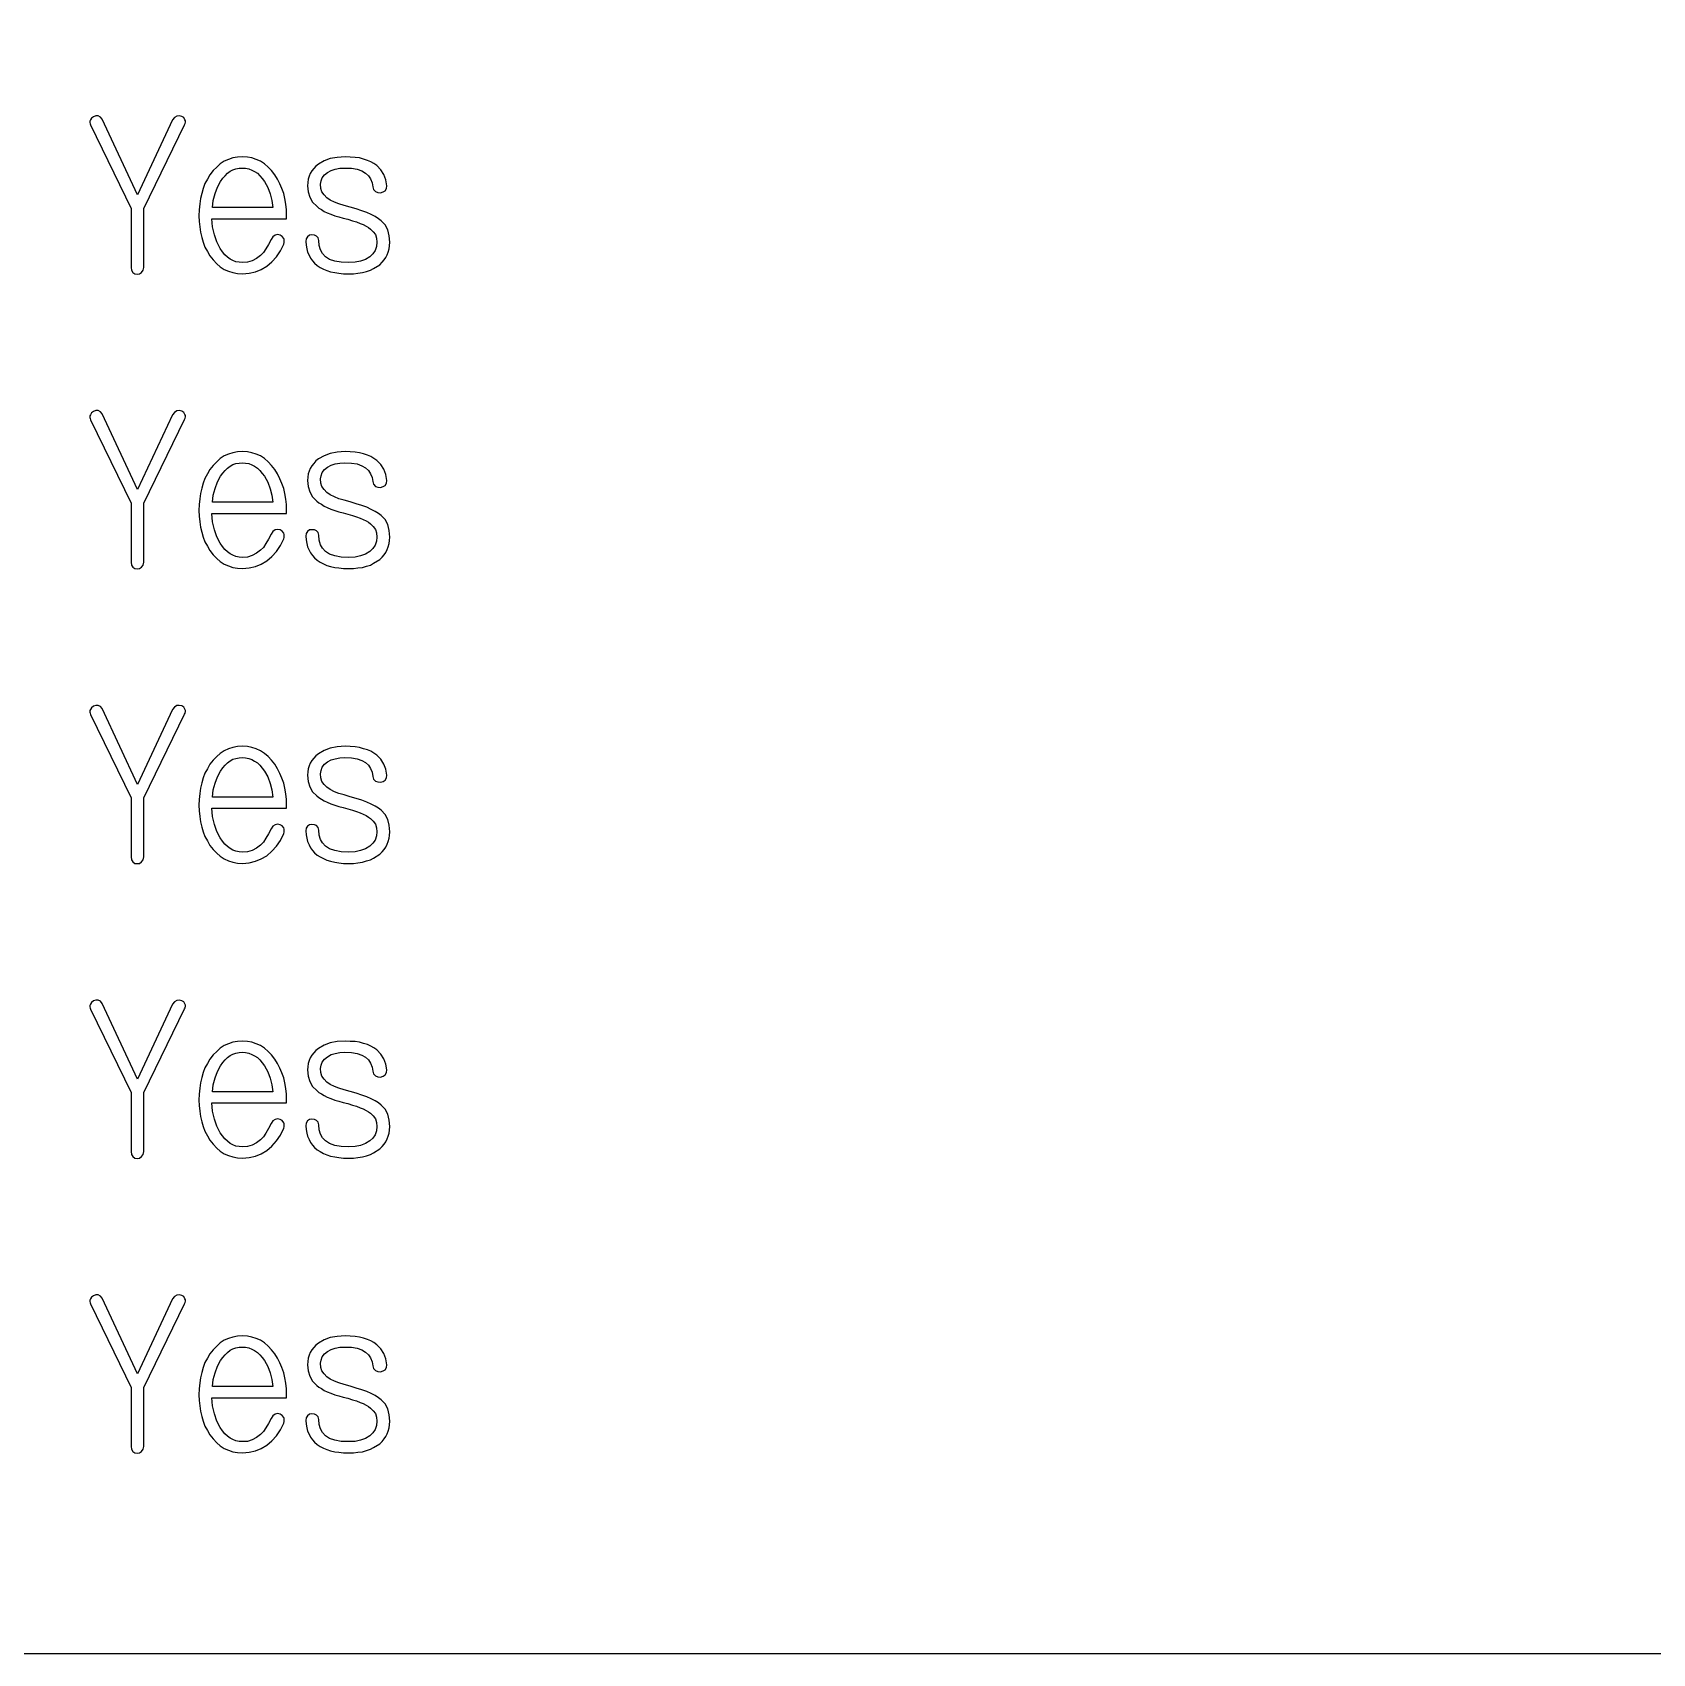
# Model space of a CAD drawing. Extents: x -5 to 108, y -42 to 54.
# Drawn here: x 65.5 to 79.46, y -41.91 to -27.94 of the extents above; entities that cross this region are included whole.
import ezdxf

# ---------------------------------------------------------------- set-up
doc = ezdxf.new("R2010")
doc.units = 0
doc.layers.add('DRILL_GDO', color=1, linetype='CONTINUOUS')

msp = doc.modelspace()

# ---------------------------------------------------------------- linework, layer by layer
at = {"layer": 'DRILL_GDO'}
for points in [[(0, -41.91), (107.95, -41.91), (107.95, -13.97), (0, -13.97), (0, -41.91)], [(65.99682, -28.73756), (66.3448, -29.45638), (66.3448, -29.96438), (66.34988, -29.98978), (66.36004, -30.00756), (66.37782, -30.02026), (66.40068, -30.0228), (66.41846, -30.02026), (66.43624, -30.00756), (66.44894, -29.98978), (66.45402, -29.96438), (66.45402, -29.45638), (66.80708, -28.73502), (66.81216, -28.72486), (66.8147, -28.71216), (66.8147, -28.702), (66.80962, -28.69184), (66.79946, -28.67406), (66.78168, -28.6639), (66.75882, -28.65882), (66.7385, -28.66136), (66.71818, -28.67406), (66.70294, -28.69438), (66.40068, -29.33954), (66.09588, -28.68676), (66.08318, -28.66898), (66.06286, -28.65882), (66.04254, -28.65882), (66.02222, -28.66644), (66.00444, -28.67914), (65.99428, -28.69438), (65.9892, -28.70454), (65.9892, -28.71724), (65.99174, -28.7274), (65.99682, -28.73756)], [(67.5513, -29.72308), (67.53098, -29.76626), (67.50812, -29.80436), (67.48526, -29.83738), (67.45986, -29.86278), (67.42684, -29.88818), (67.38874, -29.9085), (67.3481, -29.9212), (67.30492, -29.92374), (67.27698, -29.9212), (67.24904, -29.91612), (67.22364, -29.90596), (67.19824, -29.89326), (67.17538, -29.87548), (67.15252, -29.85516), (67.1322, -29.82976), (67.11188, -29.80182), (67.08394, -29.74594), (67.06362, -29.68498), (67.04838, -29.6164), (67.04076, -29.54528), (67.68338, -29.54528), (67.68338, -29.51988), (67.68338, -29.46908), (67.6783, -29.42082), (67.67068, -29.37256), (67.66052, -29.32938), (67.64528, -29.2862), (67.6275, -29.24556), (67.60718, -29.20492), (67.58432, -29.16682), (67.55638, -29.13126), (67.5259, -29.10078), (67.49542, -29.07284), (67.45986, -29.04998), (67.4243, -29.03474), (67.3862, -29.02204), (67.3481, -29.01442), (67.30492, -29.01188), (67.26174, -29.01442), (67.22364, -29.02204), (67.18554, -29.03474), (67.14744, -29.04998), (67.11442, -29.07284), (67.08394, -29.10078), (67.05346, -29.13126), (67.02552, -29.16682), (67.00266, -29.20492), (66.98234, -29.24302), (66.9671, -29.28366), (66.9544, -29.32684), (66.94424, -29.37256), (66.93662, -29.41828), (66.93154, -29.46908), (66.929, -29.51988), (66.93154, -29.56814), (66.93662, -29.6164), (66.94424, -29.66212), (66.9544, -29.70784), (66.9671, -29.74848), (66.98234, -29.78912), (67.00266, -29.82722), (67.02552, -29.86532), (67.05346, -29.90088), (67.08394, -29.9339), (67.11442, -29.9593), (67.14744, -29.98216), (67.18554, -29.9974), (67.22364, -30.0101), (67.26174, -30.01772), (67.30492, -30.02026), (67.36334, -30.01518), (67.41668, -30.00248), (67.46748, -29.98216), (67.51574, -29.95422), (67.55892, -29.91612), (67.59956, -29.87294), (67.63258, -29.82214), (67.66052, -29.76372), (67.6656, -29.75102), (67.6656, -29.73832), (67.6656, -29.72562), (67.66052, -29.71546), (67.64782, -29.69768), (67.63004, -29.68752), (67.60718, -29.68244), (67.58686, -29.68752), (67.56654, -29.70022), (67.5513, -29.72308)], [(68.19138, -29.01188), (68.1228, -29.01696), (68.06184, -29.02712), (68.0085, -29.04744), (67.96024, -29.07538), (67.93738, -29.09316), (67.9196, -29.11348), (67.90182, -29.1338), (67.88912, -29.15666), (67.87896, -29.17952), (67.87134, -29.20492), (67.8688, -29.23286), (67.86626, -29.2608), (67.87134, -29.31414), (67.88658, -29.35986), (67.90944, -29.40304), (67.945, -29.4386), (67.96278, -29.45384), (67.98564, -29.46654), (68.0085, -29.48178), (68.03644, -29.49448), (68.06692, -29.50718), (68.09994, -29.51988), (68.1355, -29.53004), (68.1736, -29.5402), (68.21424, -29.55036), (68.25234, -29.56306), (68.2879, -29.57322), (68.31838, -29.58592), (68.34632, -29.59608), (68.37172, -29.60878), (68.39204, -29.62148), (68.40982, -29.63418), (68.43268, -29.65704), (68.45046, -29.68244), (68.46062, -29.71292), (68.46316, -29.74848), (68.46062, -29.78404), (68.44792, -29.8196), (68.4276, -29.84754), (68.4022, -29.87294), (68.36664, -29.8958), (68.32346, -29.91104), (68.2752, -29.9212), (68.22186, -29.92374), (68.15582, -29.9212), (68.10248, -29.91104), (68.05676, -29.8958), (68.0212, -29.87294), (67.9958, -29.845), (67.97802, -29.81452), (67.96532, -29.77642), (67.96278, -29.73324), (67.9577, -29.71038), (67.94246, -29.69514), (67.92468, -29.68752), (67.90436, -29.68498), (67.88404, -29.68752), (67.86626, -29.70022), (67.85356, -29.718), (67.85102, -29.74086), (67.85356, -29.77388), (67.85864, -29.80436), (67.86626, -29.8323), (67.87896, -29.86024), (67.89166, -29.88564), (67.90944, -29.9085), (67.92722, -29.92882), (67.95008, -29.94914), (67.97548, -29.96438), (68.00342, -29.97962), (68.03136, -29.99232), (68.06438, -30.00248), (68.09994, -30.0101), (68.1355, -30.01518), (68.17614, -30.02026), (68.21932, -30.02026), (68.2625, -30.02026), (68.3006, -30.01518), (68.3387, -30.0101), (68.37426, -29.99994), (68.40728, -29.98978), (68.43522, -29.97454), (68.48856, -29.94152), (68.50888, -29.9212), (68.52666, -29.90088), (68.5419, -29.88056), (68.55206, -29.85516), (68.56222, -29.8323), (68.56984, -29.80436), (68.57238, -29.77896), (68.57492, -29.74848), (68.56984, -29.6926), (68.55714, -29.6418), (68.53428, -29.59862), (68.50126, -29.56306), (68.4784, -29.54528), (68.44792, -29.5275), (68.4149, -29.50972), (68.3768, -29.49194), (68.33362, -29.4767), (68.28536, -29.46146), (68.23456, -29.44622), (68.18122, -29.43098), (68.1355, -29.41828), (68.0974, -29.40304), (68.06184, -29.38526), (68.03136, -29.36494), (68.0085, -29.33954), (67.99072, -29.31414), (67.98056, -29.28366), (67.97802, -29.2481), (67.9831, -29.22016), (67.99326, -29.19222), (68.01104, -29.16682), (68.03898, -29.1465), (68.06946, -29.12872), (68.10502, -29.11856), (68.14566, -29.11094), (68.18884, -29.1084), (68.24472, -29.11094), (68.29298, -29.11856), (68.33362, -29.1338), (68.36664, -29.15158), (68.39204, -29.17444), (68.40982, -29.20238), (68.42252, -29.2354), (68.43014, -29.27096), (68.43522, -29.29382), (68.45046, -29.3116), (68.47078, -29.31922), (68.49364, -29.32176), (68.5165, -29.31414), (68.53428, -29.30398), (68.54698, -29.28366), (68.54952, -29.2608), (68.5419, -29.21), (68.52412, -29.16428), (68.49872, -29.12364), (68.46316, -29.08808), (68.43776, -29.0703), (68.41236, -29.05506), (68.38188, -29.04236), (68.34886, -29.0322), (68.3133, -29.02204), (68.2752, -29.01696), (68.23456, -29.01442), (68.19138, -29.01188)], [(67.04584, -29.44876), (67.05346, -29.3878), (67.0687, -29.32938), (67.08902, -29.2735), (67.11696, -29.22524), (67.13474, -29.1973), (67.15506, -29.17444), (67.17538, -29.15412), (67.19824, -29.13634), (67.22364, -29.12364), (67.24904, -29.11602), (67.27698, -29.11094), (67.30492, -29.1084), (67.33286, -29.11094), (67.3608, -29.11602), (67.3862, -29.12618), (67.40906, -29.13888), (67.43446, -29.15412), (67.45478, -29.17444), (67.4751, -29.19984), (67.49542, -29.22524), (67.52336, -29.27604), (67.54368, -29.33192), (67.55892, -29.3878), (67.56654, -29.44876), (67.04584, -29.44876)], [(65.99682, -31.27756), (66.3448, -31.99638), (66.3448, -32.50438), (66.34988, -32.52978), (66.36004, -32.54756), (66.37782, -32.56026), (66.40068, -32.5628), (66.41846, -32.56026), (66.43624, -32.54756), (66.44894, -32.52978), (66.45402, -32.50438), (66.45402, -31.99638), (66.80708, -31.27502), (66.81216, -31.26486), (66.8147, -31.25216), (66.8147, -31.242), (66.80962, -31.23184), (66.79946, -31.21406), (66.78168, -31.2039), (66.75882, -31.19882), (66.7385, -31.20136), (66.71818, -31.21406), (66.70294, -31.23438), (66.40068, -31.87954), (66.09588, -31.22676), (66.08318, -31.20898), (66.06286, -31.19882), (66.04254, -31.19882), (66.02222, -31.20644), (66.00444, -31.21914), (65.99428, -31.23438), (65.9892, -31.24454), (65.9892, -31.25724), (65.99174, -31.2674), (65.99682, -31.27756)], [(67.5513, -32.26308), (67.53098, -32.30626), (67.50812, -32.34436), (67.48526, -32.37738), (67.45986, -32.40278), (67.42684, -32.42818), (67.38874, -32.4485), (67.3481, -32.4612), (67.30492, -32.46374), (67.27698, -32.4612), (67.24904, -32.45612), (67.22364, -32.44596), (67.19824, -32.43326), (67.17538, -32.41548), (67.15252, -32.39516), (67.1322, -32.36976), (67.11188, -32.34182), (67.08394, -32.28594), (67.06362, -32.22498), (67.04838, -32.1564), (67.04076, -32.08528), (67.68338, -32.08528), (67.68338, -32.05988), (67.68338, -32.00908), (67.6783, -31.96082), (67.67068, -31.91256), (67.66052, -31.86938), (67.64528, -31.8262), (67.6275, -31.78556), (67.60718, -31.74492), (67.58432, -31.70682), (67.55638, -31.67126), (67.5259, -31.64078), (67.49542, -31.61284), (67.45986, -31.58998), (67.4243, -31.57474), (67.3862, -31.56204), (67.3481, -31.55442), (67.30492, -31.55188), (67.26174, -31.55442), (67.22364, -31.56204), (67.18554, -31.57474), (67.14744, -31.58998), (67.11442, -31.61284), (67.08394, -31.64078), (67.05346, -31.67126), (67.02552, -31.70682), (67.00266, -31.74492), (66.98234, -31.78302), (66.9671, -31.82366), (66.9544, -31.86684), (66.94424, -31.91256), (66.93662, -31.95828), (66.93154, -32.00908), (66.929, -32.05988), (66.93154, -32.10814), (66.93662, -32.1564), (66.94424, -32.20212), (66.9544, -32.24784), (66.9671, -32.28848), (66.98234, -32.32912), (67.00266, -32.36722), (67.02552, -32.40532), (67.05346, -32.44088), (67.08394, -32.4739), (67.11442, -32.4993), (67.14744, -32.52216), (67.18554, -32.5374), (67.22364, -32.5501), (67.26174, -32.55772), (67.30492, -32.56026), (67.36334, -32.55518), (67.41668, -32.54248), (67.46748, -32.52216), (67.51574, -32.49422), (67.55892, -32.45612), (67.59956, -32.41294), (67.63258, -32.36214), (67.66052, -32.30372), (67.6656, -32.29102), (67.6656, -32.27832), (67.6656, -32.26562), (67.66052, -32.25546), (67.64782, -32.23768), (67.63004, -32.22752), (67.60718, -32.22244), (67.58686, -32.22752), (67.56654, -32.24022), (67.5513, -32.26308)], [(68.19138, -31.55188), (68.1228, -31.55696), (68.06184, -31.56712), (68.0085, -31.58744), (67.96024, -31.61538), (67.93738, -31.63316), (67.9196, -31.65348), (67.90182, -31.6738), (67.88912, -31.69666), (67.87896, -31.71952), (67.87134, -31.74492), (67.8688, -31.77286), (67.86626, -31.8008), (67.87134, -31.85414), (67.88658, -31.89986), (67.90944, -31.94304), (67.945, -31.9786), (67.96278, -31.99384), (67.98564, -32.00654), (68.0085, -32.02178), (68.03644, -32.03448), (68.06692, -32.04718), (68.09994, -32.05988), (68.1355, -32.07004), (68.1736, -32.0802), (68.21424, -32.09036), (68.25234, -32.10306), (68.2879, -32.11322), (68.31838, -32.12592), (68.34632, -32.13608), (68.37172, -32.14878), (68.39204, -32.16148), (68.40982, -32.17418), (68.43268, -32.19704), (68.45046, -32.22244), (68.46062, -32.25292), (68.46316, -32.28848), (68.46062, -32.32404), (68.44792, -32.3596), (68.4276, -32.38754), (68.4022, -32.41294), (68.36664, -32.4358), (68.32346, -32.45104), (68.2752, -32.4612), (68.22186, -32.46374), (68.15582, -32.4612), (68.10248, -32.45104), (68.05676, -32.4358), (68.0212, -32.41294), (67.9958, -32.385), (67.97802, -32.35452), (67.96532, -32.31642), (67.96278, -32.27324), (67.9577, -32.25038), (67.94246, -32.23514), (67.92468, -32.22752), (67.90436, -32.22498), (67.88404, -32.22752), (67.86626, -32.24022), (67.85356, -32.258), (67.85102, -32.28086), (67.85356, -32.31388), (67.85864, -32.34436), (67.86626, -32.3723), (67.87896, -32.40024), (67.89166, -32.42564), (67.90944, -32.4485), (67.92722, -32.46882), (67.95008, -32.48914), (67.97548, -32.50438), (68.00342, -32.51962), (68.03136, -32.53232), (68.06438, -32.54248), (68.09994, -32.5501), (68.1355, -32.55518), (68.17614, -32.56026), (68.21932, -32.56026), (68.2625, -32.56026), (68.3006, -32.55518), (68.3387, -32.5501), (68.37426, -32.53994), (68.40728, -32.52978), (68.43522, -32.51454), (68.48856, -32.48152), (68.50888, -32.4612), (68.52666, -32.44088), (68.5419, -32.42056), (68.55206, -32.39516), (68.56222, -32.3723), (68.56984, -32.34436), (68.57238, -32.31896), (68.57492, -32.28848), (68.56984, -32.2326), (68.55714, -32.1818), (68.53428, -32.13862), (68.50126, -32.10306), (68.4784, -32.08528), (68.44792, -32.0675), (68.4149, -32.04972), (68.3768, -32.03194), (68.33362, -32.0167), (68.28536, -32.00146), (68.23456, -31.98622), (68.18122, -31.97098), (68.1355, -31.95828), (68.0974, -31.94304), (68.06184, -31.92526), (68.03136, -31.90494), (68.0085, -31.87954), (67.99072, -31.85414), (67.98056, -31.82366), (67.97802, -31.7881), (67.9831, -31.76016), (67.99326, -31.73222), (68.01104, -31.70682), (68.03898, -31.6865), (68.06946, -31.66872), (68.10502, -31.65856), (68.14566, -31.65094), (68.18884, -31.6484), (68.24472, -31.65094), (68.29298, -31.65856), (68.33362, -31.6738), (68.36664, -31.69158), (68.39204, -31.71444), (68.40982, -31.74238), (68.42252, -31.7754), (68.43014, -31.81096), (68.43522, -31.83382), (68.45046, -31.8516), (68.47078, -31.85922), (68.49364, -31.86176), (68.5165, -31.85414), (68.53428, -31.84398), (68.54698, -31.82366), (68.54952, -31.8008), (68.5419, -31.75), (68.52412, -31.70428), (68.49872, -31.66364), (68.46316, -31.62808), (68.43776, -31.6103), (68.41236, -31.59506), (68.38188, -31.58236), (68.34886, -31.5722), (68.3133, -31.56204), (68.2752, -31.55696), (68.23456, -31.55442), (68.19138, -31.55188)], [(67.04584, -31.98876), (67.05346, -31.9278), (67.0687, -31.86938), (67.08902, -31.8135), (67.11696, -31.76524), (67.13474, -31.7373), (67.15506, -31.71444), (67.17538, -31.69412), (67.19824, -31.67634), (67.22364, -31.66364), (67.24904, -31.65602), (67.27698, -31.65094), (67.30492, -31.6484), (67.33286, -31.65094), (67.3608, -31.65602), (67.3862, -31.66618), (67.40906, -31.67888), (67.43446, -31.69412), (67.45478, -31.71444), (67.4751, -31.73984), (67.49542, -31.76524), (67.52336, -31.81604), (67.54368, -31.87192), (67.55892, -31.9278), (67.56654, -31.98876), (67.04584, -31.98876)], [(65.99682, -33.81756), (66.3448, -34.53638), (66.3448, -35.04438), (66.34988, -35.06978), (66.36004, -35.08756), (66.37782, -35.10026), (66.40068, -35.1028), (66.41846, -35.10026), (66.43624, -35.08756), (66.44894, -35.06978), (66.45402, -35.04438), (66.45402, -34.53638), (66.80708, -33.81502), (66.81216, -33.80486), (66.8147, -33.79216), (66.8147, -33.782), (66.80962, -33.77184), (66.79946, -33.75406), (66.78168, -33.7439), (66.75882, -33.73882), (66.7385, -33.74136), (66.71818, -33.75406), (66.70294, -33.77438), (66.40068, -34.41954), (66.09588, -33.76676), (66.08318, -33.74898), (66.06286, -33.73882), (66.04254, -33.73882), (66.02222, -33.74644), (66.00444, -33.75914), (65.99428, -33.77438), (65.9892, -33.78454), (65.9892, -33.79724), (65.99174, -33.8074), (65.99682, -33.81756)], [(67.5513, -34.80308), (67.53098, -34.84626), (67.50812, -34.88436), (67.48526, -34.91738), (67.45986, -34.94278), (67.42684, -34.96818), (67.38874, -34.9885), (67.3481, -35.0012), (67.30492, -35.00374), (67.27698, -35.0012), (67.24904, -34.99612), (67.22364, -34.98596), (67.19824, -34.97326), (67.17538, -34.95548), (67.15252, -34.93516), (67.1322, -34.90976), (67.11188, -34.88182), (67.08394, -34.82594), (67.06362, -34.76498), (67.04838, -34.6964), (67.04076, -34.62528), (67.68338, -34.62528), (67.68338, -34.59988), (67.68338, -34.54908), (67.6783, -34.50082), (67.67068, -34.45256), (67.66052, -34.40938), (67.64528, -34.3662), (67.6275, -34.32556), (67.60718, -34.28492), (67.58432, -34.24682), (67.55638, -34.21126), (67.5259, -34.18078), (67.49542, -34.15284), (67.45986, -34.12998), (67.4243, -34.11474), (67.3862, -34.10204), (67.3481, -34.09442), (67.30492, -34.09188), (67.26174, -34.09442), (67.22364, -34.10204), (67.18554, -34.11474), (67.14744, -34.12998), (67.11442, -34.15284), (67.08394, -34.18078), (67.05346, -34.21126), (67.02552, -34.24682), (67.00266, -34.28492), (66.98234, -34.32302), (66.9671, -34.36366), (66.9544, -34.40684), (66.94424, -34.45256), (66.93662, -34.49828), (66.93154, -34.54908), (66.929, -34.59988), (66.93154, -34.64814), (66.93662, -34.6964), (66.94424, -34.74212), (66.9544, -34.78784), (66.9671, -34.82848), (66.98234, -34.86912), (67.00266, -34.90722), (67.02552, -34.94532), (67.05346, -34.98088), (67.08394, -35.0139), (67.11442, -35.0393), (67.14744, -35.06216), (67.18554, -35.0774), (67.22364, -35.0901), (67.26174, -35.09772), (67.30492, -35.10026), (67.36334, -35.09518), (67.41668, -35.08248), (67.46748, -35.06216), (67.51574, -35.03422), (67.55892, -34.99612), (67.59956, -34.95294), (67.63258, -34.90214), (67.66052, -34.84372), (67.6656, -34.83102), (67.6656, -34.81832), (67.6656, -34.80562), (67.66052, -34.79546), (67.64782, -34.77768), (67.63004, -34.76752), (67.60718, -34.76244), (67.58686, -34.76752), (67.56654, -34.78022), (67.5513, -34.80308)], [(67.04584, -34.52876), (67.05346, -34.4678), (67.0687, -34.40938), (67.08902, -34.3535), (67.11696, -34.30524), (67.13474, -34.2773), (67.15506, -34.25444), (67.17538, -34.23412), (67.19824, -34.21634), (67.22364, -34.20364), (67.24904, -34.19602), (67.27698, -34.19094), (67.30492, -34.1884), (67.33286, -34.19094), (67.3608, -34.19602), (67.3862, -34.20618), (67.40906, -34.21888), (67.43446, -34.23412), (67.45478, -34.25444), (67.4751, -34.27984), (67.49542, -34.30524), (67.52336, -34.35604), (67.54368, -34.41192), (67.55892, -34.4678), (67.56654, -34.52876), (67.04584, -34.52876)], [(68.19138, -34.09188), (68.1228, -34.09696), (68.06184, -34.10712), (68.0085, -34.12744), (67.96024, -34.15538), (67.93738, -34.17316), (67.9196, -34.19348), (67.90182, -34.2138), (67.88912, -34.23666), (67.87896, -34.25952), (67.87134, -34.28492), (67.8688, -34.31286), (67.86626, -34.3408), (67.87134, -34.39414), (67.88658, -34.43986), (67.90944, -34.48304), (67.945, -34.5186), (67.96278, -34.53384), (67.98564, -34.54654), (68.0085, -34.56178), (68.03644, -34.57448), (68.06692, -34.58718), (68.09994, -34.59988), (68.1355, -34.61004), (68.1736, -34.6202), (68.21424, -34.63036), (68.25234, -34.64306), (68.2879, -34.65322), (68.31838, -34.66592), (68.34632, -34.67608), (68.37172, -34.68878), (68.39204, -34.70148), (68.40982, -34.71418), (68.43268, -34.73704), (68.45046, -34.76244), (68.46062, -34.79292), (68.46316, -34.82848), (68.46062, -34.86404), (68.44792, -34.8996), (68.4276, -34.92754), (68.4022, -34.95294), (68.36664, -34.9758), (68.32346, -34.99104), (68.2752, -35.0012), (68.22186, -35.00374), (68.15582, -35.0012), (68.10248, -34.99104), (68.05676, -34.9758), (68.0212, -34.95294), (67.9958, -34.925), (67.97802, -34.89452), (67.96532, -34.85642), (67.96278, -34.81324), (67.9577, -34.79038), (67.94246, -34.77514), (67.92468, -34.76752), (67.90436, -34.76498), (67.88404, -34.76752), (67.86626, -34.78022), (67.85356, -34.798), (67.85102, -34.82086), (67.85356, -34.85388), (67.85864, -34.88436), (67.86626, -34.9123), (67.87896, -34.94024), (67.89166, -34.96564), (67.90944, -34.9885), (67.92722, -35.00882), (67.95008, -35.02914), (67.97548, -35.04438), (68.00342, -35.05962), (68.03136, -35.07232), (68.06438, -35.08248), (68.09994, -35.0901), (68.1355, -35.09518), (68.17614, -35.10026), (68.21932, -35.10026), (68.2625, -35.10026), (68.3006, -35.09518), (68.3387, -35.0901), (68.37426, -35.07994), (68.40728, -35.06978), (68.43522, -35.05454), (68.48856, -35.02152), (68.50888, -35.0012), (68.52666, -34.98088), (68.5419, -34.96056), (68.55206, -34.93516), (68.56222, -34.9123), (68.56984, -34.88436), (68.57238, -34.85896), (68.57492, -34.82848), (68.56984, -34.7726), (68.55714, -34.7218), (68.53428, -34.67862), (68.50126, -34.64306), (68.4784, -34.62528), (68.44792, -34.6075), (68.4149, -34.58972), (68.3768, -34.57194), (68.33362, -34.5567), (68.28536, -34.54146), (68.23456, -34.52622), (68.18122, -34.51098), (68.1355, -34.49828), (68.0974, -34.48304), (68.06184, -34.46526), (68.03136, -34.44494), (68.0085, -34.41954), (67.99072, -34.39414), (67.98056, -34.36366), (67.97802, -34.3281), (67.9831, -34.30016), (67.99326, -34.27222), (68.01104, -34.24682), (68.03898, -34.2265), (68.06946, -34.20872), (68.10502, -34.19856), (68.14566, -34.19094), (68.18884, -34.1884), (68.24472, -34.19094), (68.29298, -34.19856), (68.33362, -34.2138), (68.36664, -34.23158), (68.39204, -34.25444), (68.40982, -34.28238), (68.42252, -34.3154), (68.43014, -34.35096), (68.43522, -34.37382), (68.45046, -34.3916), (68.47078, -34.39922), (68.49364, -34.40176), (68.5165, -34.39414), (68.53428, -34.38398), (68.54698, -34.36366), (68.54952, -34.3408), (68.5419, -34.29), (68.52412, -34.24428), (68.49872, -34.20364), (68.46316, -34.16808), (68.43776, -34.1503), (68.41236, -34.13506), (68.38188, -34.12236), (68.34886, -34.1122), (68.3133, -34.10204), (68.2752, -34.09696), (68.23456, -34.09442), (68.19138, -34.09188)], [(65.99682, -36.35756), (66.3448, -37.07638), (66.3448, -37.58438), (66.34988, -37.60978), (66.36004, -37.62756), (66.37782, -37.64026), (66.40068, -37.6428), (66.41846, -37.64026), (66.43624, -37.62756), (66.44894, -37.60978), (66.45402, -37.58438), (66.45402, -37.07638), (66.80708, -36.35502), (66.81216, -36.34486), (66.8147, -36.33216), (66.8147, -36.322), (66.80962, -36.31184), (66.79946, -36.29406), (66.78168, -36.2839), (66.75882, -36.27882), (66.7385, -36.28136), (66.71818, -36.29406), (66.70294, -36.31438), (66.40068, -36.95954), (66.09588, -36.30676), (66.08318, -36.28898), (66.06286, -36.27882), (66.04254, -36.27882), (66.02222, -36.28644), (66.00444, -36.29914), (65.99428, -36.31438), (65.9892, -36.32454), (65.9892, -36.33724), (65.99174, -36.3474), (65.99682, -36.35756)], [(67.5513, -37.34308), (67.53098, -37.38626), (67.50812, -37.42436), (67.48526, -37.45738), (67.45986, -37.48278), (67.42684, -37.50818), (67.38874, -37.5285), (67.3481, -37.5412), (67.30492, -37.54374), (67.27698, -37.5412), (67.24904, -37.53612), (67.22364, -37.52596), (67.19824, -37.51326), (67.17538, -37.49548), (67.15252, -37.47516), (67.1322, -37.44976), (67.11188, -37.42182), (67.08394, -37.36594), (67.06362, -37.30498), (67.04838, -37.2364), (67.04076, -37.16528), (67.68338, -37.16528), (67.68338, -37.13988), (67.68338, -37.08908), (67.6783, -37.04082), (67.67068, -36.99256), (67.66052, -36.94938), (67.64528, -36.9062), (67.6275, -36.86556), (67.60718, -36.82492), (67.58432, -36.78682), (67.55638, -36.75126), (67.5259, -36.72078), (67.49542, -36.69284), (67.45986, -36.66998), (67.4243, -36.65474), (67.3862, -36.64204), (67.3481, -36.63442), (67.30492, -36.63188), (67.26174, -36.63442), (67.22364, -36.64204), (67.18554, -36.65474), (67.14744, -36.66998), (67.11442, -36.69284), (67.08394, -36.72078), (67.05346, -36.75126), (67.02552, -36.78682), (67.00266, -36.82492), (66.98234, -36.86302), (66.9671, -36.90366), (66.9544, -36.94684), (66.94424, -36.99256), (66.93662, -37.03828), (66.93154, -37.08908), (66.929, -37.13988), (66.93154, -37.18814), (66.93662, -37.2364), (66.94424, -37.28212), (66.9544, -37.32784), (66.9671, -37.36848), (66.98234, -37.40912), (67.00266, -37.44722), (67.02552, -37.48532), (67.05346, -37.52088), (67.08394, -37.5539), (67.11442, -37.5793), (67.14744, -37.60216), (67.18554, -37.6174), (67.22364, -37.6301), (67.26174, -37.63772), (67.30492, -37.64026), (67.36334, -37.63518), (67.41668, -37.62248), (67.46748, -37.60216), (67.51574, -37.57422), (67.55892, -37.53612), (67.59956, -37.49294), (67.63258, -37.44214), (67.66052, -37.38372), (67.6656, -37.37102), (67.6656, -37.35832), (67.6656, -37.34562), (67.66052, -37.33546), (67.64782, -37.31768), (67.63004, -37.30752), (67.60718, -37.30244), (67.58686, -37.30752), (67.56654, -37.32022), (67.5513, -37.34308)], [(67.04584, -37.06876), (67.05346, -37.0078), (67.0687, -36.94938), (67.08902, -36.8935), (67.11696, -36.84524), (67.13474, -36.8173), (67.15506, -36.79444), (67.17538, -36.77412), (67.19824, -36.75634), (67.22364, -36.74364), (67.24904, -36.73602), (67.27698, -36.73094), (67.30492, -36.7284), (67.33286, -36.73094), (67.3608, -36.73602), (67.3862, -36.74618), (67.40906, -36.75888), (67.43446, -36.77412), (67.45478, -36.79444), (67.4751, -36.81984), (67.49542, -36.84524), (67.52336, -36.89604), (67.54368, -36.95192), (67.55892, -37.0078), (67.56654, -37.06876), (67.04584, -37.06876)], [(68.19138, -36.63188), (68.1228, -36.63696), (68.06184, -36.64712), (68.0085, -36.66744), (67.96024, -36.69538), (67.93738, -36.71316), (67.9196, -36.73348), (67.90182, -36.7538), (67.88912, -36.77666), (67.87896, -36.79952), (67.87134, -36.82492), (67.8688, -36.85286), (67.86626, -36.8808), (67.87134, -36.93414), (67.88658, -36.97986), (67.90944, -37.02304), (67.945, -37.0586), (67.96278, -37.07384), (67.98564, -37.08654), (68.0085, -37.10178), (68.03644, -37.11448), (68.06692, -37.12718), (68.09994, -37.13988), (68.1355, -37.15004), (68.1736, -37.1602), (68.21424, -37.17036), (68.25234, -37.18306), (68.2879, -37.19322), (68.31838, -37.20592), (68.34632, -37.21608), (68.37172, -37.22878), (68.39204, -37.24148), (68.40982, -37.25418), (68.43268, -37.27704), (68.45046, -37.30244), (68.46062, -37.33292), (68.46316, -37.36848), (68.46062, -37.40404), (68.44792, -37.4396), (68.4276, -37.46754), (68.4022, -37.49294), (68.36664, -37.5158), (68.32346, -37.53104), (68.2752, -37.5412), (68.22186, -37.54374), (68.15582, -37.5412), (68.10248, -37.53104), (68.05676, -37.5158), (68.0212, -37.49294), (67.9958, -37.465), (67.97802, -37.43452), (67.96532, -37.39642), (67.96278, -37.35324), (67.9577, -37.33038), (67.94246, -37.31514), (67.92468, -37.30752), (67.90436, -37.30498), (67.88404, -37.30752), (67.86626, -37.32022), (67.85356, -37.338), (67.85102, -37.36086), (67.85356, -37.39388), (67.85864, -37.42436), (67.86626, -37.4523), (67.87896, -37.48024), (67.89166, -37.50564), (67.90944, -37.5285), (67.92722, -37.54882), (67.95008, -37.56914), (67.97548, -37.58438), (68.00342, -37.59962), (68.03136, -37.61232), (68.06438, -37.62248), (68.09994, -37.6301), (68.1355, -37.63518), (68.17614, -37.64026), (68.21932, -37.64026), (68.2625, -37.64026), (68.3006, -37.63518), (68.3387, -37.6301), (68.37426, -37.61994), (68.40728, -37.60978), (68.43522, -37.59454), (68.48856, -37.56152), (68.50888, -37.5412), (68.52666, -37.52088), (68.5419, -37.50056), (68.55206, -37.47516), (68.56222, -37.4523), (68.56984, -37.42436), (68.57238, -37.39896), (68.57492, -37.36848), (68.56984, -37.3126), (68.55714, -37.2618), (68.53428, -37.21862), (68.50126, -37.18306), (68.4784, -37.16528), (68.44792, -37.1475), (68.4149, -37.12972), (68.3768, -37.11194), (68.33362, -37.0967), (68.28536, -37.08146), (68.23456, -37.06622), (68.18122, -37.05098), (68.1355, -37.03828), (68.0974, -37.02304), (68.06184, -37.00526), (68.03136, -36.98494), (68.0085, -36.95954), (67.99072, -36.93414), (67.98056, -36.90366), (67.97802, -36.8681), (67.9831, -36.84016), (67.99326, -36.81222), (68.01104, -36.78682), (68.03898, -36.7665), (68.06946, -36.74872), (68.10502, -36.73856), (68.14566, -36.73094), (68.18884, -36.7284), (68.24472, -36.73094), (68.29298, -36.73856), (68.33362, -36.7538), (68.36664, -36.77158), (68.39204, -36.79444), (68.40982, -36.82238), (68.42252, -36.8554), (68.43014, -36.89096), (68.43522, -36.91382), (68.45046, -36.9316), (68.47078, -36.93922), (68.49364, -36.94176), (68.5165, -36.93414), (68.53428, -36.92398), (68.54698, -36.90366), (68.54952, -36.8808), (68.5419, -36.83), (68.52412, -36.78428), (68.49872, -36.74364), (68.46316, -36.70808), (68.43776, -36.6903), (68.41236, -36.67506), (68.38188, -36.66236), (68.34886, -36.6522), (68.3133, -36.64204), (68.2752, -36.63696), (68.23456, -36.63442), (68.19138, -36.63188)], [(65.99682, -38.89756), (66.3448, -39.61638), (66.3448, -40.12438), (66.34988, -40.14978), (66.36004, -40.16756), (66.37782, -40.18026), (66.40068, -40.1828), (66.41846, -40.18026), (66.43624, -40.16756), (66.44894, -40.14978), (66.45402, -40.12438), (66.45402, -39.61638), (66.80708, -38.89502), (66.81216, -38.88486), (66.8147, -38.87216), (66.8147, -38.862), (66.80962, -38.85184), (66.79946, -38.83406), (66.78168, -38.8239), (66.75882, -38.81882), (66.7385, -38.82136), (66.71818, -38.83406), (66.70294, -38.85438), (66.40068, -39.49954), (66.09588, -38.84676), (66.08318, -38.82898), (66.06286, -38.81882), (66.04254, -38.81882), (66.02222, -38.82644), (66.00444, -38.83914), (65.99428, -38.85438), (65.9892, -38.86454), (65.9892, -38.87724), (65.99174, -38.8874), (65.99682, -38.89756)], [(67.5513, -39.88308), (67.53098, -39.92626), (67.50812, -39.96436), (67.48526, -39.99738), (67.45986, -40.02278), (67.42684, -40.04818), (67.38874, -40.0685), (67.3481, -40.0812), (67.30492, -40.08374), (67.27698, -40.0812), (67.24904, -40.07612), (67.22364, -40.06596), (67.19824, -40.05326), (67.17538, -40.03548), (67.15252, -40.01516), (67.1322, -39.98976), (67.11188, -39.96182), (67.08394, -39.90594), (67.06362, -39.84498), (67.04838, -39.7764), (67.04076, -39.70528), (67.68338, -39.70528), (67.68338, -39.67988), (67.68338, -39.62908), (67.6783, -39.58082), (67.67068, -39.53256), (67.66052, -39.48938), (67.64528, -39.4462), (67.6275, -39.40556), (67.60718, -39.36492), (67.58432, -39.32682), (67.55638, -39.29126), (67.5259, -39.26078), (67.49542, -39.23284), (67.45986, -39.20998), (67.4243, -39.19474), (67.3862, -39.18204), (67.3481, -39.17442), (67.30492, -39.17188), (67.26174, -39.17442), (67.22364, -39.18204), (67.18554, -39.19474), (67.14744, -39.20998), (67.11442, -39.23284), (67.08394, -39.26078), (67.05346, -39.29126), (67.02552, -39.32682), (67.00266, -39.36492), (66.98234, -39.40302), (66.9671, -39.44366), (66.9544, -39.48684), (66.94424, -39.53256), (66.93662, -39.57828), (66.93154, -39.62908), (66.929, -39.67988), (66.93154, -39.72814), (66.93662, -39.7764), (66.94424, -39.82212), (66.9544, -39.86784), (66.9671, -39.90848), (66.98234, -39.94912), (67.00266, -39.98722), (67.02552, -40.02532), (67.05346, -40.06088), (67.08394, -40.0939), (67.11442, -40.1193), (67.14744, -40.14216), (67.18554, -40.1574), (67.22364, -40.1701), (67.26174, -40.17772), (67.30492, -40.18026), (67.36334, -40.17518), (67.41668, -40.16248), (67.46748, -40.14216), (67.51574, -40.11422), (67.55892, -40.07612), (67.59956, -40.03294), (67.63258, -39.98214), (67.66052, -39.92372), (67.6656, -39.91102), (67.6656, -39.89832), (67.6656, -39.88562), (67.66052, -39.87546), (67.64782, -39.85768), (67.63004, -39.84752), (67.60718, -39.84244), (67.58686, -39.84752), (67.56654, -39.86022), (67.5513, -39.88308)], [(68.19138, -39.17188), (68.1228, -39.17696), (68.06184, -39.18712), (68.0085, -39.20744), (67.96024, -39.23538), (67.93738, -39.25316), (67.9196, -39.27348), (67.90182, -39.2938), (67.88912, -39.31666), (67.87896, -39.33952), (67.87134, -39.36492), (67.8688, -39.39286), (67.86626, -39.4208), (67.87134, -39.47414), (67.88658, -39.51986), (67.90944, -39.56304), (67.945, -39.5986), (67.96278, -39.61384), (67.98564, -39.62654), (68.0085, -39.64178), (68.03644, -39.65448), (68.06692, -39.66718), (68.09994, -39.67988), (68.1355, -39.69004), (68.1736, -39.7002), (68.21424, -39.71036), (68.25234, -39.72306), (68.2879, -39.73322), (68.31838, -39.74592), (68.34632, -39.75608), (68.37172, -39.76878), (68.39204, -39.78148), (68.40982, -39.79418), (68.43268, -39.81704), (68.45046, -39.84244), (68.46062, -39.87292), (68.46316, -39.90848), (68.46062, -39.94404), (68.44792, -39.9796), (68.4276, -40.00754), (68.4022, -40.03294), (68.36664, -40.0558), (68.32346, -40.07104), (68.2752, -40.0812), (68.22186, -40.08374), (68.15582, -40.0812), (68.10248, -40.07104), (68.05676, -40.0558), (68.0212, -40.03294), (67.9958, -40.005), (67.97802, -39.97452), (67.96532, -39.93642), (67.96278, -39.89324), (67.9577, -39.87038), (67.94246, -39.85514), (67.92468, -39.84752), (67.90436, -39.84498), (67.88404, -39.84752), (67.86626, -39.86022), (67.85356, -39.878), (67.85102, -39.90086), (67.85356, -39.93388), (67.85864, -39.96436), (67.86626, -39.9923), (67.87896, -40.02024), (67.89166, -40.04564), (67.90944, -40.0685), (67.92722, -40.08882), (67.95008, -40.10914), (67.97548, -40.12438), (68.00342, -40.13962), (68.03136, -40.15232), (68.06438, -40.16248), (68.09994, -40.1701), (68.1355, -40.17518), (68.17614, -40.18026), (68.21932, -40.18026), (68.2625, -40.18026), (68.3006, -40.17518), (68.3387, -40.1701), (68.37426, -40.15994), (68.40728, -40.14978), (68.43522, -40.13454), (68.48856, -40.10152), (68.50888, -40.0812), (68.52666, -40.06088), (68.5419, -40.04056), (68.55206, -40.01516), (68.56222, -39.9923), (68.56984, -39.96436), (68.57238, -39.93896), (68.57492, -39.90848), (68.56984, -39.8526), (68.55714, -39.8018), (68.53428, -39.75862), (68.50126, -39.72306), (68.4784, -39.70528), (68.44792, -39.6875), (68.4149, -39.66972), (68.3768, -39.65194), (68.33362, -39.6367), (68.28536, -39.62146), (68.23456, -39.60622), (68.18122, -39.59098), (68.1355, -39.57828), (68.0974, -39.56304), (68.06184, -39.54526), (68.03136, -39.52494), (68.0085, -39.49954), (67.99072, -39.47414), (67.98056, -39.44366), (67.97802, -39.4081), (67.9831, -39.38016), (67.99326, -39.35222), (68.01104, -39.32682), (68.03898, -39.3065), (68.06946, -39.28872), (68.10502, -39.27856), (68.14566, -39.27094), (68.18884, -39.2684), (68.24472, -39.27094), (68.29298, -39.27856), (68.33362, -39.2938), (68.36664, -39.31158), (68.39204, -39.33444), (68.40982, -39.36238), (68.42252, -39.3954), (68.43014, -39.43096), (68.43522, -39.45382), (68.45046, -39.4716), (68.47078, -39.47922), (68.49364, -39.48176), (68.5165, -39.47414), (68.53428, -39.46398), (68.54698, -39.44366), (68.54952, -39.4208), (68.5419, -39.37), (68.52412, -39.32428), (68.49872, -39.28364), (68.46316, -39.24808), (68.43776, -39.2303), (68.41236, -39.21506), (68.38188, -39.20236), (68.34886, -39.1922), (68.3133, -39.18204), (68.2752, -39.17696), (68.23456, -39.17442), (68.19138, -39.17188)], [(67.04584, -39.60876), (67.05346, -39.5478), (67.0687, -39.48938), (67.08902, -39.4335), (67.11696, -39.38524), (67.13474, -39.3573), (67.15506, -39.33444), (67.17538, -39.31412), (67.19824, -39.29634), (67.22364, -39.28364), (67.24904, -39.27602), (67.27698, -39.27094), (67.30492, -39.2684), (67.33286, -39.27094), (67.3608, -39.27602), (67.3862, -39.28618), (67.40906, -39.29888), (67.43446, -39.31412), (67.45478, -39.33444), (67.4751, -39.35984), (67.49542, -39.38524), (67.52336, -39.43604), (67.54368, -39.49192), (67.55892, -39.5478), (67.56654, -39.60876), (67.04584, -39.60876)]]:
    msp.add_lwpolyline(points, dxfattribs=at)

doc.saveas('drawing.dxf')
